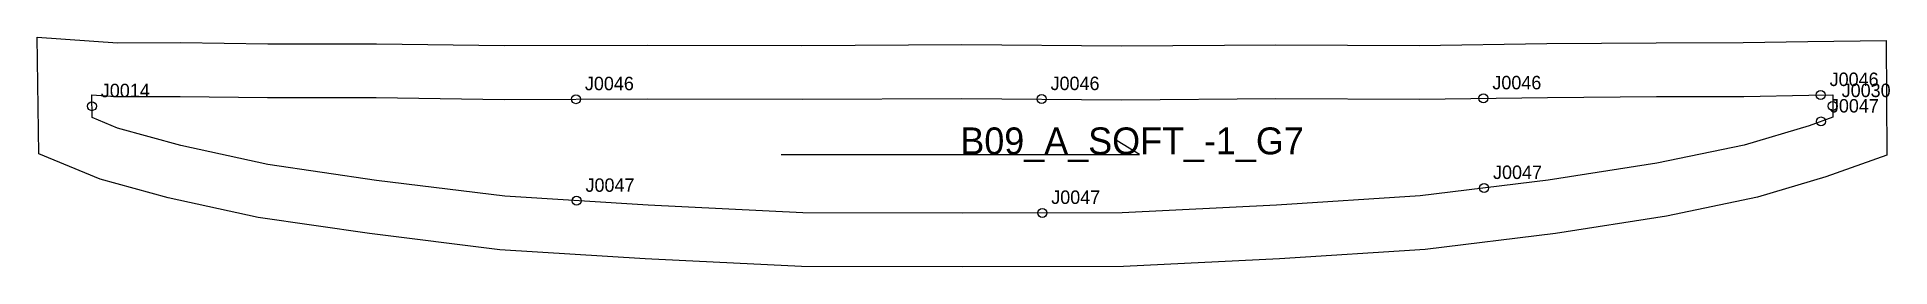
# Model space of a CAD drawing. Header units: millimetres. Extents: x -12 to 402, y -38 to 13.
import ezdxf

# ---------------------------------------------------------------- set-up
doc = ezdxf.new("R2010")
doc.units = ezdxf.units.MM
for name, color, linetype in [('CUT', 1, 'Continuous'), ('GRAIN', 3, 'Continuous'), ('LABEL', 7, 'Continuous'), ('NOTCH', 2, 'Continuous'), ('SEW', 5, 'Continuous')]:
    doc.layers.add(name, color=color, linetype=linetype)

msp = doc.modelspace()

# ---------------------------------------------------------------- linework, layer by layer
at = {"layer": 'CUT'}
msp.add_lwpolyline([(-12.2, 12.89), (5.76, 11.63), (19.86, 11.65), (39.35, 11.41), (63.64, 11.41), (92.2, 10.99), (124.17, 11.1), (158.62, 11.01), (194.33, 11.23), (229.99, 10.92), (264.47, 11.2), (296.46, 11.04), (324.99, 11.44), (349.4, 11.63), (368.85, 11.66), (383.27, 11.93), (400.73, 12.14), (400.91, -13.43), (387.28, -18.28), (372.01, -22.82), (351.73, -27.04), (326.92, -30.91), (297.78, -34.45), (265.26, -36.58), (230.44, -38.28), (194.46, -38.36), (158.49, -38.29), (123.63, -36.6), (91.16, -34.56), (62.03, -30.95), (37.2, -27.36), (17.06, -22.94), (1.9, -18.77), (-11.8, -13.12), (-12.2, 12.89)], close=True, dxfattribs=at)
at = {"layer": 'GRAIN'}
for p, q in [((234, -13.26), (229, -10.26)), ((154, -13.26), (234, -13.26))]:
    msp.add_line(p, q, dxfattribs=at)
at = {"layer": 'NOTCH'}
for centre in [(108.15, -0.96), (212.15, -0.93), (310.82, -0.76), (386.14, -0.03), (0.04, -2.52), (388.83, -2.49), (386.2, -5.93), (310.97, -20.76), (108.29, -23.62), (212.3, -26.32)]:
    msp.add_circle(centre, 1, dxfattribs=at)
at = {"layer": 'SEW'}
msp.add_lwpolyline([(0, 0), (5.35, -0.38), (19.79, -0.35), (39.27, -0.59), (63.56, -0.59), (92.14, -1.01), (124.17, -0.9), (158.64, -0.99), (194.31, -0.77), (229.99, -1.09), (264.49, -0.8), (296.52, -0.96), (325.12, -0.56), (349.45, -0.37), (368.98, -0.34), (383.46, -0.06), (388.82, 0), (388.85, -4.99), (383.55, -6.87), (369.07, -11.18), (349.58, -15.23), (325.27, -19.03), (296.66, -22.5), (264.57, -24.6), (230.14, -26.29), (194.46, -26.36), (158.8, -26.29), (124.3, -24.62), (92.28, -22.61), (63.63, -19.06), (39.35, -15.54), (19.93, -11.29), (5.79, -7.4), (0.08, -5.04)], close=True, dxfattribs=at)

# ---------------------------------------------------------------- texts
at = {"layer": 'LABEL'}
for s, height, p in [('J0046', 3, (312.82, 1.24)), ('J0046', 3, (388.14, 1.97)), ('J0014', 3, (2.04, -0.52)), ('J0046', 3, (110.15, 1.04)), ('J0046', 3, (214.15, 1.07)), ('J0030', 3, (390.83, -0.49)), ('J0047', 3, (388.2, -3.93)), ('B09_A_SOFT_-1_G7', 6, (194, -13.26)), ('J0047', 3, (312.97, -18.76)), ('J0047', 3, (110.29, -21.62)), ('J0047', 3, (214.3, -24.32))]:
    msp.add_text(s, height=height, dxfattribs=at).set_placement(p)

doc.saveas('drawing.dxf')
